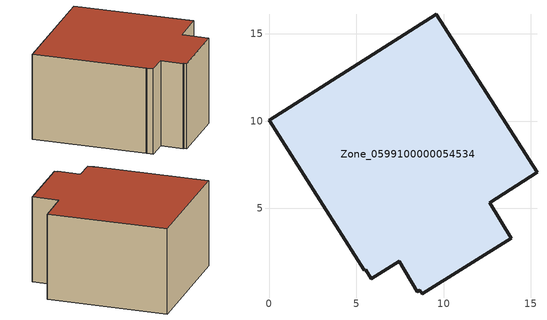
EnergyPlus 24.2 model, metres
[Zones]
Zone_0599100000054534
 floor ground (C_G): 8.5,0.22 7.46,1.97 5.85,0.96 5.54,1.48 5.45,1.45 0,10.06 9.59,16.13 15.35,7.08 12.64,5.32 13.87,3.29 8.78,0.09 8.63,0.3 z0
 wall outside (C_F): 9.59,16.13 0,10.06 5.45,1.45 5.54,1.48 5.85,0.96 7.46,1.97 8.5,0.22 8.63,0.3 8.78,0.09 13.87,3.29 12.64,5.32 15.35,7.08 9.59,16.13 z0:7.82
 roof outside (C_R): 7.46,1.97 8.5,0.22 8.63,0.3 8.78,0.09 13.87,3.29 12.64,5.32 15.35,7.08 9.59,16.13 0,10.06 5.45,1.45 5.54,1.48 5.85,0.96 z7.82
[BUILDING]
Pand.0599100000054534: North Axis=0; Terrain=City; Loads Convergence Tolerance Value=0.04; Temperature Convergence Tolerance Value=0.4; Solar Distribution=FullExterior; Maximum Number of Warmup Days=25; Minimum Number of Warmup Days=1
[Site:Location]
Rotterdam.The.Hague.AP_ZH_NLD Design_Conditions: Latitude=51.96; Longitude=4.45; Time Zone=1; Elevation=-4.5
[SITE:GROUNDTEMPERATURE:BUILDINGSURFACE]
18, 18, 18, 18, 18, 18, 18, 18, 18, 18, 18, 18
[MATERIAL] Thermal Absorptance=0.9; Solar Absorptance=0.7; Visible Absorptance=0.7
Name | Roughness | Thickness | Conductivity | Density | Specific Heat
G.TC.1946 | MediumSmooth | 0.15 | 1 | 540 | 1210
F.TC.1946 | Rough | 0.3 | 0.857143 | 1920 | 840
R.TC.1946 | MediumRough | 0.2 | 0.909091 | 1500 | 1000
[CONSTRUCTION]
C_G: G.TC.1946
C_F: F.TC.1946
C_R: R.TC.1946
[ZONE]
Zone_0599100000054534: Type=1; Multiplier=1; Ceiling Height=Autocalculate; Volume=Autocalculate; Floor Area=autocalculate; Part of Total Floor Area=Yes
[ZONEINFILTRATION:DESIGNFLOWRATE]
Infil_Zone_0599100000054534: Zone or ZoneList or Space or SpaceList=Zone_0599100000054534; Schedule=AlwaysOn; Design Flow Rate Calculation Method=Flow/Area; Flow Rate per Floor Area=0.003; Constant Term Coefficient=1; Temperature Term Coefficient=0; Velocity Term Coefficient=0; Velocity Squared Term Coefficient=0
[HVACTEMPLATE:ZONE:IDEALLOADSAIRSYSTEM]
Zone_0599100000054534: Maximum Heating Supply Air Temperature=50; Minimum Cooling Supply Air Temperature=13; Maximum Heating Supply Air Humidity Ratio=0.0156; Minimum Cooling Supply Air Humidity Ratio=0.0077; Heating Limit=NoLimit; Cooling Limit=NoLimit; Dehumidification Control Type=ConstantSensibleHeatRatio; Cooling Sensible Heat Ratio=0.7; Dehumidification Setpoint=60; Humidification Control Type=None; Humidification Setpoint=30; Outdoor Air Method=None; Outdoor Air Flow Rate per Person=0.00944; Outdoor Air Flow Rate per Zone Floor Area=0; Outdoor Air Flow Rate per Zone=0; Demand Controlled Ventilation Type=None; Outdoor Air Economizer Type=NoEconomizer; Heat Recovery Type=None; Sensible Heat Recovery Effectiveness=0.7; Latent Heat Recovery Effectiveness=0.65
[ZONECONTROL:THERMOSTAT]
ThermostatControl_Zone_0599100000054534: Zone or ZoneList=Zone_0599100000054534; Control Type Schedule=DualSetpointControlType; Control 1=Thermostat_Zone_0599100000054534; Temperature Difference Between Cutout And Setpoint=0
[THERMOSTATSETPOINT:DUALSETPOINT]
Thermostat_Zone_0599100000054534: Heating Setpoint Temperature Schedule=HeatingSetpoint_Zone_0599100000054534; Cooling Setpoint Temperature Schedule=CoolingSetpoint_Zone_0599100000054534
[SCHEDULE:COMPACT]
HeatingSetpoint_Zone_0599100000054534: Through: 12/31, For: AllDays, Until: 24:00, 21
CoolingSetpoint_Zone_0599100000054534: Through: 12/31, For: AllDays, Until: 24:00, 24
DualSetpointControlType: Through: 12/31, For: AllDays, Until: 24:00, 4
AlwaysOn: Through: 12/31, For: AllDays, Until: 24:00, 1
